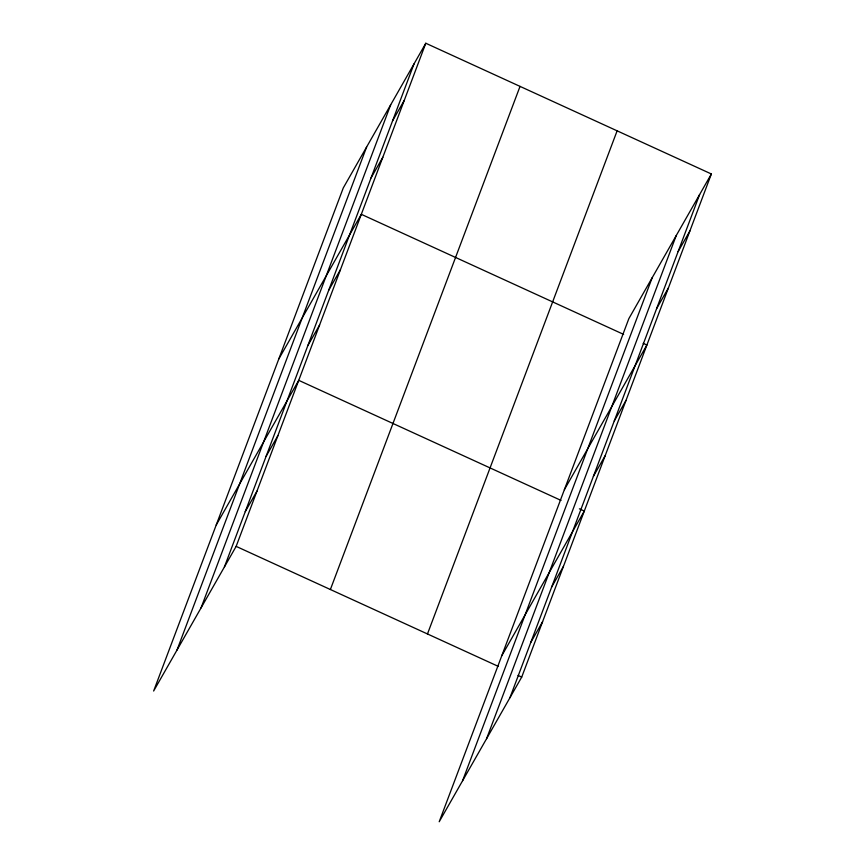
<?xml version="1.0" encoding="UTF-8"?>
<svg xmlns="http://www.w3.org/2000/svg" width="865" height="865" viewBox="0 0 865 865"><rect width="100%" height="100%" fill="white"/><g stroke="black" fill="none" stroke-linecap="round" stroke-linejoin="round"><path stroke-width="1.3" d="M176.99 650.102L366.641 146.974M201.037 607.922L390.688 104.806M224.392 566.997L414.043 63.869M425.796 43.25L343.286 187.91L153.635 691.027L236.145 546.377L425.796 43.25L711.365 173.973L521.714 677.09L439.204 821.75L628.855 318.623L711.365 173.973M330.387 589.508L520.038 86.392M427.472 633.959L617.123 130.831M462.548 780.814L652.199 277.697M486.606 738.645L676.257 235.518M509.95 697.709L699.601 194.593M392.548 120.895L404.301 100.275M371.053 177.909L382.817 157.289M278.811 358.964L361.321 214.315L623.622 334.387M328.7 290.272L340.453 269.653M307.832 345.622L319.596 325.002M216.228 525.001L298.739 380.341L561.039 500.413M266.106 456.309L277.87 435.69M245.249 511.648L257.013 491.028M678.106 251.607L689.87 230.987M656.611 308.632L668.375 288.013M564.369 489.687L646.879 345.027L643.203 343.351M614.258 420.996L626.022 400.376M593.401 476.334L605.154 455.714M501.786 655.724L584.297 511.064L579.399 508.825M551.675 587.021L563.429 566.402M530.807 642.371L542.571 621.751M236.145 546.377L498.456 666.45M518.038 675.414L521.714 677.09"/></g></svg>
